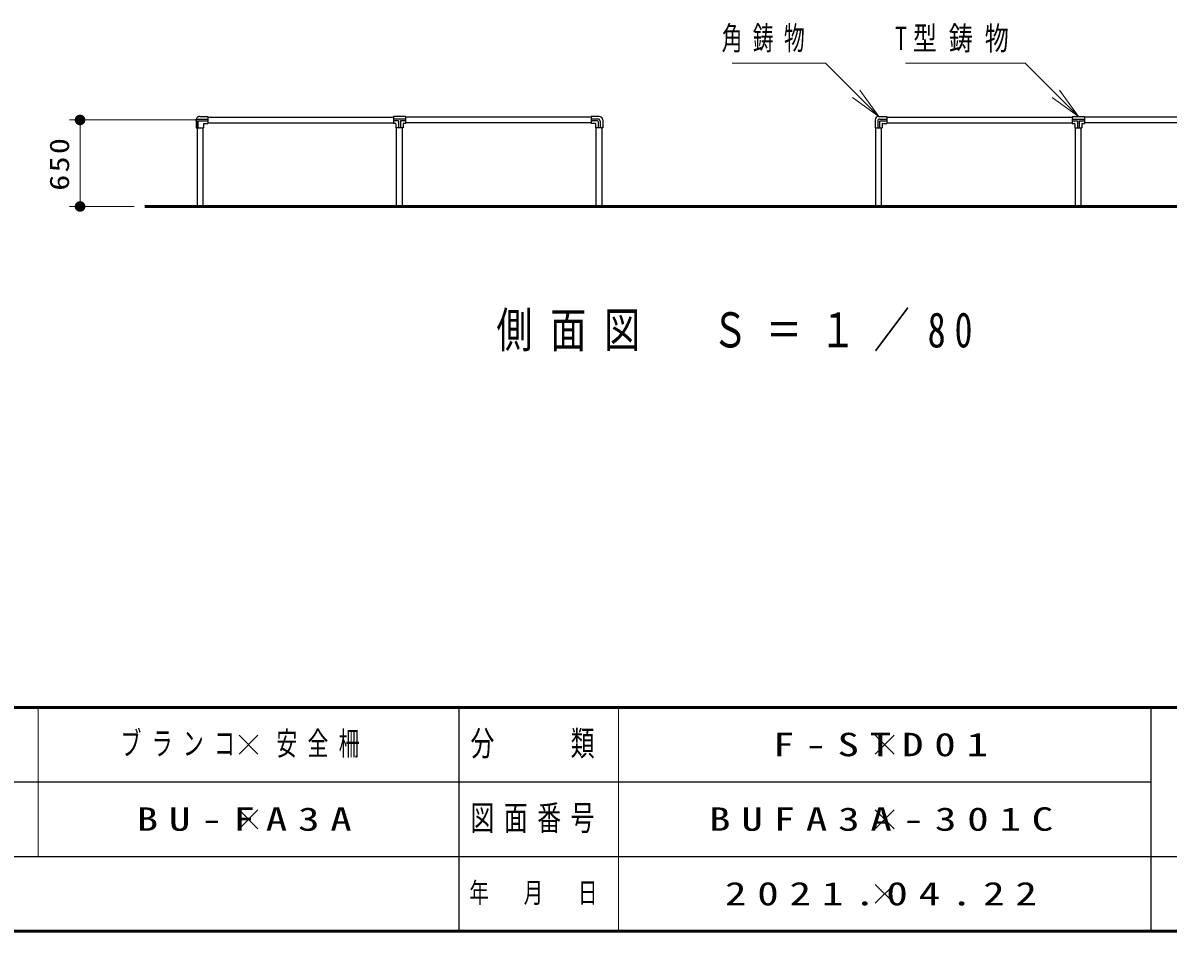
# Model space of a CAD drawing. Units: millimetres at full size, sheet at 1:80; details may follow other scales. Extents: x -30800 to 0, y -379 to 21360.
# Drawn here: x -14074 to -5471, y 0 to 6822 of the extents above; entities that cross this region are included whole.
import ezdxf

# ---------------------------------------------------------------- set-up
doc = ezdxf.new("R2010")
doc.units = ezdxf.units.MM
doc.header["$LTSCALE"] = 80
doc.layers.add('layer1', color=7, linetype='Continuous', lineweight=13)
doc.layers.add('layer2', color=4, linetype='Continuous', lineweight=13)
doc.styles.add('ＭＳ ゴシック', font='')
doc.styles.get('ＭＳ ゴシック').set_extended_font_data('MS Gothic')

# ---------------------------------------------------------------- blocks, each defined once
blk = doc.blocks.new('open_arrow')
at = {"color": 0, "linetype": 'Continuous', "lineweight": -2}
blk.add_lwpolyline([(7.5, 1.25), (0, 0), (7.5, -1.25)], dxfattribs=at)
blk = doc.blocks.new('filled_dot')
at = {"color": 0, "linetype": 'Continuous', "lineweight": -2, "const_width": 1.25}
blk.add_lwpolyline([(-0.625, 0, 1), (0.625, 0, 1)], format="xyb", close=True, dxfattribs=at)
blk = doc.blocks.new('x')
at = {"color": 0, "linetype": 'Continuous', "lineweight": -2}
for p, q in [((-0.884, -0.884), (0.884, 0.884)), ((0.884, -0.884), (-0.884, 0.884))]:
    blk.add_line(p, q, dxfattribs=at)

msp = doc.modelspace()

# ---------------------------------------------------------------- linework, layer by layer
at = {"layer": 'layer1', "lineweight": 25}
for p, q in [((-12745.01, 6119.41), (-12685.01, 6119.41)), ((-12685.01, 6119.41), (-12685.01, 6066.41)), ((-11291.01, 6119.41), (-11291.01, 6066.41)), ((-11199.01, 6119.41), (-11291.01, 6119.41)), ((-11199.01, 6119.41), (-11199.01, 6066.41)), ((-9745.01, 6119.41), (-9805.01, 6119.41)), ((-9805.01, 6119.41), (-9805.01, 6066.41)), ((-7645.01, 6119.41), (-7585.01, 6119.41)), ((-7585.01, 6119.41), (-7585.01, 6066.41)), ((-6191.01, 6119.41), (-6099.01, 6119.41)), ((-6191.01, 6119.41), (-6191.01, 6066.41)), ((-6099.01, 6119.41), (-6099.01, 6066.41)), ((-12771.51, 6032.91), (-12718.51, 6032.91)), ((-12718.51, 6064.41), (-12718.51, 6032.91)), ((-12716.51, 6066.41), (-12685.01, 6066.41)), ((-11273.51, 6066.41), (-11291.01, 6066.41)), ((-11271.51, 6064.41), (-11271.51, 6032.91)), ((-11218.51, 6032.91), (-11271.51, 6032.91)), ((-11218.51, 6064.41), (-11218.51, 6032.91)), ((-11199.01, 6066.41), (-11216.51, 6066.41)), ((-9773.51, 6066.41), (-9805.01, 6066.41)), ((-9771.51, 6064.41), (-9771.51, 6032.91)), ((-9718.51, 6032.91), (-9771.51, 6032.91)), ((-9718.51, 6092.91), (-9718.51, 6032.91)), ((-7671.51, 6092.91), (-7671.51, 6032.91)), ((-7671.51, 6032.91), (-7618.51, 6032.91)), ((-7618.51, 6064.41), (-7618.51, 6032.91)), ((-7616.51, 6066.41), (-7585.01, 6066.41)), ((-6191.01, 6066.41), (-6173.51, 6066.41)), ((-6171.51, 6064.41), (-6171.51, 6032.91)), ((-6171.51, 6032.91), (-6118.51, 6032.91)), ((-6118.51, 6064.41), (-6118.51, 6032.91)), ((-6116.51, 6066.41), (-6099.01, 6066.41))]:
    msp.add_line(p, q, dxfattribs=at)
at = {"layer": 'layer1', "color": 140, "lineweight": 25}
for p, q in [((-12685.01, 6114.26), (-11291.01, 6114.26)), ((-9805.01, 6114.26), (-11199.01, 6114.26)), ((-7585.01, 6114.26), (-6191.01, 6114.26)), ((-4705.01, 6114.26), (-6099.01, 6114.26)), ((-12766.36, 6032.91), (-12766.36, 5442.91)), ((-12723.66, 6032.91), (-12723.66, 5442.91)), ((-12685.01, 6071.56), (-11291.01, 6071.56)), ((-11266.36, 5442.91), (-11266.36, 6032.91)), ((-11223.66, 5442.91), (-11223.66, 6032.91)), ((-9805.01, 6071.56), (-11199.01, 6071.56)), ((-9766.36, 5442.91), (-9766.36, 6032.91)), ((-9723.66, 5442.91), (-9723.66, 6032.91)), ((-7666.36, 5442.91), (-7666.36, 6032.91)), ((-7623.66, 5442.91), (-7623.66, 6032.91)), ((-7585.01, 6071.56), (-6191.01, 6071.56)), ((-6166.36, 5442.91), (-6166.36, 6032.91)), ((-6123.66, 5442.91), (-6123.66, 6032.91)), ((-4705.01, 6071.56), (-6099.01, 6071.56))]:
    msp.add_line(p, q, dxfattribs=at)
at = {"layer": 'layer1'}
for p, q in [((-12765.01, 6092.91), (-13725.01, 6092.91)), ((-13645.01, 5442.91), (-13645.01, 6092.91)), ((-13238.51, 5442.91), (-13725.01, 5442.91))]:
    msp.add_line(p, q, dxfattribs=at)
at = {"layer": 'layer1', "color": 2, "lineweight": 25}
for p, q in [((-12775.51, 6099.91), (-12685.01, 6099.91)), ((-12775.51, 6099.91), (-12775.51, 6085.91)), ((-12775.51, 6085.91), (-12770.95, 6085.91)), ((-12771.51, 6085.91), (-12771.51, 6032.91)), ((-12770.95, 6032.91), (-12770.95, 6085.91)), ((-12761.05, 6085.91), (-12685.01, 6085.91)), ((-12761.05, 6032.91), (-12761.05, 6085.91)), ((-12758.13, 6032.91), (-12758.13, 6085.91)), ((-11199.01, 6099.91), (-11291.01, 6099.91)), ((-11252.01, 6085.91), (-11291.01, 6085.91)), ((-11252.01, 6085.91), (-11252.01, 6032.91)), ((-11199.01, 6085.91), (-11238.01, 6085.91)), ((-11238.01, 6085.91), (-11238.01, 6032.91)), ((-9753.01, 6099.91), (-9805.01, 6099.91)), ((-9757.01, 6085.91), (-9805.01, 6085.91)), ((-9752.01, 6080.91), (-9752.01, 6032.91)), ((-9738.01, 6084.91), (-9738.01, 6032.91)), ((-7652.01, 6084.91), (-7652.01, 6032.91)), ((-7638.01, 6080.91), (-7638.01, 6032.91)), ((-7637.01, 6099.91), (-7585.01, 6099.91)), ((-7633.01, 6085.91), (-7585.01, 6085.91)), ((-6191.01, 6099.91), (-6099.01, 6099.91)), ((-6191.01, 6085.91), (-6152.01, 6085.91)), ((-6152.01, 6085.91), (-6152.01, 6032.91)), ((-6138.01, 6085.91), (-6099.01, 6085.91)), ((-6138.01, 6085.91), (-6138.01, 6032.91))]:
    msp.add_line(p, q, dxfattribs=at)
at = {"layer": 'layer1', "lineweight": 50}
msp.add_line((-13158.51, 5442.91), (-4231.5, 5442.91), dxfattribs=at)
at = {"layer": 'layer1'}
for points in [[(-7645.01, 6119.41), (-8044.7, 6519.1), (-8744.8, 6519.1)], [(-6145.01, 6119.41), (-6544.7, 6519.1), (-7442.72, 6519.1)]]:
    msp.add_lwpolyline(points, dxfattribs=at)
at = {"layer": 'layer1', "lineweight": 25}
msp.add_lwpolyline([(-12745.01, 6119.41), (-12748.43, 6119.19), (-12751.79, 6118.52), (-12755.05, 6117.43), (-12758.13, 6115.93), (-12761.57, 6113.59), (-12764.6, 6110.75), (-12767.15, 6107.46), (-12769.15, 6103.82), (-12770.56, 6099.91)], dxfattribs=at)
for centre, radius, start, end in [((-9745.01, 6092.91), 26.5, 0, 90), ((-7645.01, 6092.91), 26.5, 90, 180), ((-12716.51, 6064.41), 2, 90, 180), ((-11273.51, 6064.41), 2, 0, 90), ((-11216.51, 6064.41), 2, 90, 180), ((-9773.51, 6064.41), 2, 0, 90), ((-7616.51, 6064.41), 2, 90, 180), ((-6173.51, 6064.41), 2, 0, 90), ((-6116.51, 6064.41), 2, 90, 180)]:
    msp.add_arc(centre, radius, start, end, dxfattribs=at)
at = {"layer": 'layer1', "color": 2, "lineweight": 25}
for centre, radius, start, end in [((-9757.01, 6080.91), 5, 0, 90), ((-9753.01, 6084.91), 15, 0, 90), ((-7637.01, 6084.91), 15, 90, 180), ((-7633.01, 6080.91), 5, 90, 180)]:
    msp.add_arc(centre, radius, start, end, dxfattribs=at)
at = {"layer": 'layer2', "color": 7, "lineweight": 50}
for p, q in [((-30800, 1680), (0, 1680)), ((-30800, 0), (0, 0))]:
    msp.add_line(p, q, dxfattribs=at)
at = {"layer": 'layer2', "color": 7}
for p, q in [((-13960, 1680), (-13960, 560)), ((-9600, 1680), (-9600, 0))]:
    msp.add_line(p, q, dxfattribs=at)
at = {"layer": 'layer2', "color": 6, "lineweight": 25}
for p, q in [((-10800, 1680), (-10800, 0)), ((-5600, 1680), (-5600, 0)), ((-15000, 1120), (-5600, 1120)), ((-19400, 560), (0, 560))]:
    msp.add_line(p, q, dxfattribs=at)

# ---------------------------------------------------------------- block references
at = {"layer": 'layer1', "xscale": 32, "yscale": 32}
for name, p, rotation in [('open_arrow', (-7645.01, 6119.41), 135), ('open_arrow', (-6145.01, 6119.41), 135), ('filled_dot', (-13645.01, 6092.91), 270), ('filled_dot', (-13645.01, 5442.91), 90)]:
    msp.add_blockref(name, p, dxfattribs=dict(at, rotation=rotation))
at = {"layer": 'layer2', "color": 7, "xscale": 80, "yscale": 80}
for p in [(-12380, 1400), (-7600, 1400), (-12380, 840), (-7600, 840), (-7600, 280)]:
    msp.add_blockref('x', p, dxfattribs=at)

# ---------------------------------------------------------------- texts
at = {"layer": 'layer1', "style": 'ＭＳ ゴシック'}
for s, insert, char_height, attachment_point in [('\\T1.5;\\W0.65;角鋳物', (-8824.8, 6599.1), 176, 7), ('\\T1.5;\\W0.75;T型鋳物', (-7522.72, 6599.1), 176, 7), ('\\T1.5;\\W0.75;側面図\u3000Ｓ＝１／80', (-8695.01, 4500.82), 263.9, 5), ('\\T1.5;\\W0.65;ブランコ\u3000安全柵', (-13340, 1400), 176, 4), ('\\T1.5;\\W1.35;F-STD01', (-8440, 1400), 176, 4), ('\\T1.5;\\W1.35;BU-FA3A', (-13220, 840), 176, 4), ('\\T1.5;\\W1.35;BUFA3A-301C', (-8920, 840), 176, 4), ('\\T1.5;\\W1.35;2021.04.22', (-8800, 280), 176, 4)]:
    msp.add_mtext(s, dxfattribs=dict(at, insert=insert, char_height=char_height, attachment_point=attachment_point))
at = {"layer": 'layer1', "insert": (-13725.01, 5767.91), "char_height": 146.6, "attachment_point": 8, "rotation": 90, "style": 'ＭＳ ゴシック'}
msp.add_mtext('\\T1.15;\\W1.2;650', dxfattribs=at)
at = {"layer": 'layer2', "attachment_point": 4, "style": 'ＭＳ ゴシック'}
for s, insert, char_height in [('\\T1.4;\\W0.7;分\u3000\u3000類', (-10712, 1400), 187.7), ('\\T1.4;\\W0.7;図面番号', (-10712, 840), 187.7), ('\\T1.4;\\W0.7;年\u3000月\u3000日', (-10720, 280), 152.5)]:
    msp.add_mtext(s, dxfattribs=dict(at, insert=insert, char_height=char_height))

doc.saveas('drawing.dxf')
